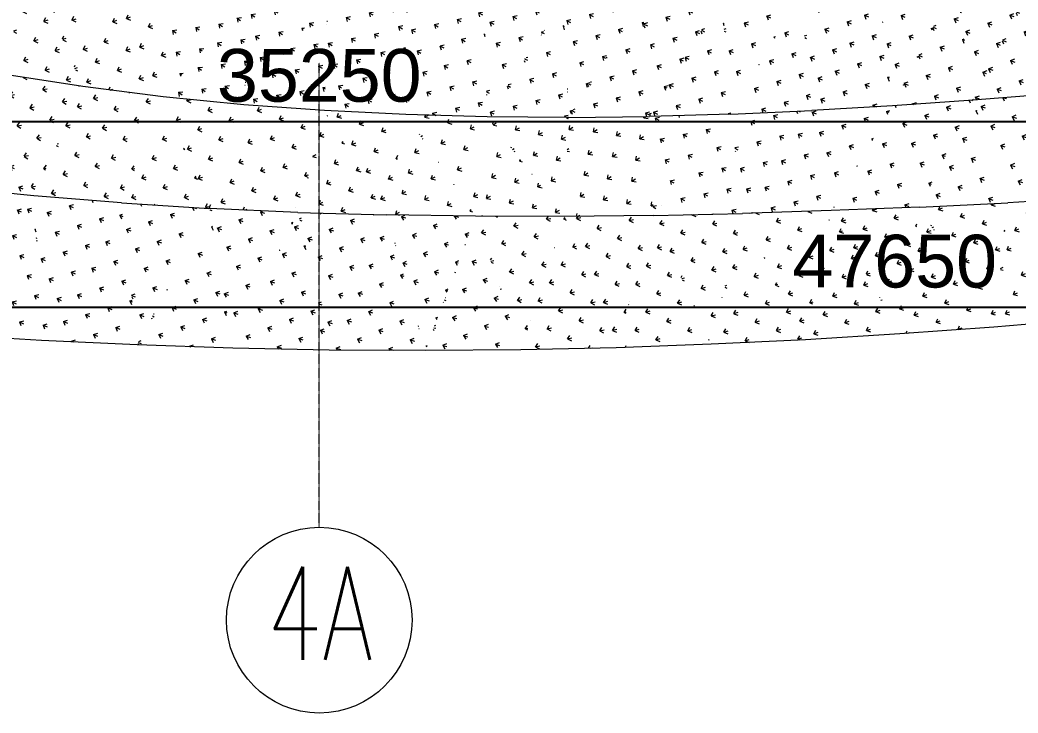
# Model space of a CAD drawing. Header units: millimetres. Extents: x 12827 to 178996, y -27589 to 73652.
# Drawn here: x 55089 to 65843, y -27589 to -20129 of the extents above; entities that cross this region are included whole.
import ezdxf

# ---------------------------------------------------------------- set-up
doc = ezdxf.new("R2010")
doc.units = ezdxf.units.MM
doc.linetypes.add('Grid Line__1_200_', pattern=[10.5, 6, -1.5, 1.5, -1.5])
for name, color, linetype, lineweight in [('A-ANNO-DIMS', 211, 'Continuous', 5), ('A-ANNO-NOTE', 131, 'Continuous', 25), ('A-FLOR', 192, 'Continuous', 9), ('A-FLOR-PATT', 8, 'Continuous', 9), ('S-GRID', 1, 'Continuous', 5), ('S-GRID-IDEN', 1, 'Continuous', 25)]:
    doc.layers.add(name, color=color, linetype=linetype, lineweight=lineweight)
doc.styles.add('RomanS', font='romans__.ttf', dxfattribs={"width": 0.7, "height": 1003.164557})
doc.styles.add('Swis721 BT_3', font='swiss.ttf', dxfattribs={"height": 567.642527})
doc.dimstyles.new('DLN_3mm', dxfattribs={"dimscale": 304.8, "dimtxt": 600, "dimasz": 1.312336, "dimexe": 0.656168, "dimexo": 0.0625, "dimgap": 0.656168, "dimtad": 1, "dimdec": 0, "dimzin": 0, "dimdsep": 46, "dimtxsty": 'Swis721 BT_3', "dimsah": 1, "dimcen": 0.09, "dimadec": 0, "dimazin": 0, "dimtfac": 1, "dimtdec": 4, "dimtix": 1, "dimtmove": 0, "dimatfit": 3, "dimfxl": 0.656168, "dimfxlon": 1, "dimtvp": 1, "dimtolj": 1, "dimtzin": 0, "dimarcsym": 2})

# ---------------------------------------------------------------- blocks, each defined once
blk = doc.blocks.new('Grid - Bubble - 10mm-1724413-Copy of 1_F')
at = {"layer": 'A-ANNO-NOTE', "lineweight": 5}
blk.add_circle((0, 0), 5, dxfattribs=at)
blk = doc.blocks.new('DIMBLOCK15-Copy of 1_F')
at = {"layer": 'A-ANNO-DIMS', "color": 0, "lineweight": -2, "transparency": 16777216}
for p, q in [((40689, -23040), (40689, -23421)), ((88339, -23040), (88339, -23421)), ((41089, -23221), (87939, -23221))]:
    blk.add_line(p, q, dxfattribs=at)
at = {"layer": 'A-ANNO-DIMS', "color": 0, "transparency": 16777216}
for points in [[(41089, -23154), (41089, -23287), (40689, -23221)], [(87939, -23154), (87939, -23287), (88339, -23221)]]:
    blk.add_solid(points, dxfattribs=at)
at = {"layer": 'Defpoints', "color": 0, "transparency": 16777216}
for p in [(40689, -23021), (88339, -23021), (88339, -23221)]:
    blk.add_point(p, dxfattribs=at)
at = {"layer": 'A-ANNO-DIMS', "color": 0, "transparency": 16777216, "insert": (64514, -22729), "char_height": 567.6, "width": 2628.57, "attachment_point": 5, "style": 'Swis721 BT_3'}
blk.add_mtext('\\A1;47650', dxfattribs=at)
blk = doc.blocks.new('DIMBLOCK16-Copy of 1_F')
at = {"layer": 'A-ANNO-DIMS', "color": 0, "lineweight": -2, "transparency": 16777216}
for p, q in [((40689, -21040), (40689, -21421)), ((75939, -21040), (75939, -21421)), ((41089, -21221), (75539, -21221))]:
    blk.add_line(p, q, dxfattribs=at)
at = {"layer": 'A-ANNO-DIMS', "color": 0, "transparency": 16777216}
for points in [[(41089, -21154), (41089, -21287), (40689, -21221)], [(75539, -21154), (75539, -21287), (75939, -21221)]]:
    blk.add_solid(points, dxfattribs=at)
at = {"layer": 'Defpoints', "color": 0, "transparency": 16777216}
for p in [(40689, -21021), (75939, -21021), (75939, -21221)]:
    blk.add_point(p, dxfattribs=at)
at = {"layer": 'A-ANNO-DIMS', "color": 0, "transparency": 16777216, "insert": (58314, -20729), "char_height": 567.6, "width": 2628.57, "attachment_point": 5, "style": 'Swis721 BT_3'}
blk.add_mtext('\\A1;35250', dxfattribs=at)

msp = doc.modelspace()

# ---------------------------------------------------------------- hatches: boundary and pattern name
at = {"layer": 'A-FLOR-PATT'}
h = msp.add_hatch(dxfattribs=at)
h.set_pattern_fill('FP_371', color=256, style=0, pattern_type=2)
h.set_pattern_definition([(17.497, (-20450.36, 18327.91), (107.41586, 211.03524), [46.864, -306.605]), (335.482, (-20450.36, 18327.9), (107.41956, 211.03385), [47.337, -205.125]), (63.024, (-20450.36, 18327.9), (-229.69876, 104.7629), [44.4, -192.4])])
h.paths.add_polyline_path([(55765.2981, -20846.54282), (55203.82047, -19520.54817), (54904.86879, -20713.22381), (55740.45685, -20842.6938)], flags=0)
h = msp.add_hatch(dxfattribs=at)
h.set_pattern_fill('FP_375', color=256, style=0, pattern_type=2)
h.set_pattern_definition([(17.288, (-20314.89, 18146.25), (107.39058, 210.33403), [46.787, -306.102]), (335.325, (-20314.89, 18146.25), (107.38923, 210.3347), [47.367, -205.256]), (62.953, (-20314.89, 18146.25), (-229.5572, 105.4615), [44.281, -191.883])])
h.paths.add_polyline_path([(55765.2981, -20846.54282), (55975.44321, -19657.28261), (55203.82047, -19520.54817), (55708.84565, -20713.22381)], flags=0)
h = msp.add_hatch(dxfattribs=at)
h.set_pattern_fill('FP_370', color=256, style=0, pattern_type=2)
h.set_pattern_definition([(20.87, (-22437.8, 13951.7), (93.6548, 216.61208), [46.746, -305.833]), (338.895, (-22437.8, 13951.7), (93.65626, 216.61125), [47.389, -205.354]), (66.618, (-22437.8, 13951.7), (-235.7902, 91.00715), [44.248, -191.743])])
h.paths.add_polyline_path([(56630.4402, -20955.3864), (55975.44321, -19657.28261), (55765.2981, -20846.54282), (56407.05397, -20927.28216)], flags=0)
h = msp.add_hatch(dxfattribs=at)
h.set_pattern_fill('FP_376', color=256, style=0, pattern_type=2)
h.set_pattern_definition([(20.778, (-22366.27, 13873.1), (93.65958, 216.30244), [46.71, -305.601]), (338.824, (-22366.27, 13873.1), (93.6617, 216.3009), [47.401, -205.406]), (66.587, (-22366.27, 13873.1), (-235.7377, 91.3208), [44.195, -191.513])])
h.paths.add_polyline_path([(56630.4402, -20955.3864), (56767.24796, -19764.28662), (55975.44321, -19657.28261), (56575.51992, -20846.54282)], flags=0)
h = msp.add_hatch(dxfattribs=at)
h.set_pattern_fill('FP_428', color=256, style=0, pattern_type=2)
h.set_pattern_definition([(338.205, (21780.37, 38406.4), (236.6197, 87.9662), [46.94, -307.102]), (292.773, (21780.37, 38406.4), (236.6198, 87.96535), [44.619, -193.35]), (20.393, (21780.37, 38406.4), (-92.11295, 219.41764), [47.333, -205.109])])
h.paths.add_polyline_path([(65358.33339, -20992.7199), (66006.80825, -19675.86015), (65175.2793, -19733.93925)], flags=0)
h = msp.add_hatch(dxfattribs=at)
h.set_pattern_fill('FP_421', color=256, style=0, pattern_type=2)
h.set_pattern_definition([(338.286, (21700.86, 38035.47), (236.59527, 88.24137), [46.909, -306.899]), (292.797, (21700.86, 38035.47), (236.5953, 88.2389), [44.571, -193.14]), (20.453, (21700.86, 38035.47), (-92.10505, 219.1418), [47.346, -205.168])])
h.paths.add_polyline_path([(65358.33339, -20992.7199), (66225.80733, -20923.6794), (66006.80825, -19675.86015), (65392.33172, -20923.6794)], flags=0)
h = msp.add_hatch(dxfattribs=at)
h.set_pattern_fill('FP_372', color=256, style=0, pattern_type=2)
h.set_pattern_definition([(325.719, (37478.42, 44646.64), (250.5807, 33.78967), [46.696, -305.51]), (279.881, (37478.42, 44646.64), (250.5809, 33.7885), [44.188, -191.479]), (7.679, (37478.42, 44646.64), (-40.4391, 232.1715), [47.409, -205.439])])
h.paths.add_polyline_path([(56630.4402, -20955.3864), (57577.72604, -19843.22773), (56767.24796, -19764.28662), (56758.18091, -19843.22773)], flags=0)
h = msp.add_hatch(dxfattribs=at)
h.set_pattern_fill('FP_424', color=256, style=0, pattern_type=2)
h.set_pattern_definition([(337.098, (23117.23, 39444.9), (238.36955, 83.5534), [46.905, -306.875]), (291.585, (23117.23, 39444.9), (238.3689, 83.5549), [44.609, -193.304]), (19.317, (23117.23, 39444.9), (-87.5237, 221.2292), [47.36, -205.229])])
h.paths.add_polyline_path([(64490.28957, -21053.29668), (65175.2793, -19733.93925), (64339.59619, -19787.83245)], flags=0)
h = msp.add_hatch(dxfattribs=at)
h.set_pattern_fill('FP_419', color=256, style=0, pattern_type=2)
h.set_pattern_definition([(337.142, (22977.66, 39103.48), (238.35672, 83.7039), [46.888, -306.762]), (291.598, (22977.66, 39103.48), (238.3569, 83.7053), [44.582, -193.19]), (19.35, (22977.66, 39103.48), (-87.5214, 221.07805), [47.368, -205.26])])
h.paths.add_polyline_path([(64490.28957, -21053.29668), (65358.33339, -20992.7199), (65175.2793, -19733.93925), (64930.81577, -20204.79998)], flags=0)
h = msp.add_hatch(dxfattribs=at)
h.set_pattern_fill('FP_380', color=256, style=0, pattern_type=2)
h.set_pattern_definition([(325.709, (37214.73, 44421.8), (250.5792, 33.7546), [46.7, -305.534]), (279.878, (37214.73, 44421.8), (250.5788, 33.7564), [44.193, -191.503]), (7.672, (37214.73, 44421.8), (-40.4323, 232.20175), [47.408, -205.434])])
h.paths.add_polyline_path([(57499.52899, -21040.84012), (57577.72604, -19843.22773), (56630.4402, -20955.3864), (56767.24796, -20968.83811)], flags=0)
h = msp.add_hatch(dxfattribs=at)
h.set_pattern_fill('FP_386', color=256, style=0, pattern_type=2)
h.set_pattern_definition([(327.656, (35330.4, 44245.46), (249.2798, 42.25475), [46.703, -305.556]), (281.831, (35330.4, 44245.46), (249.2799, 42.2564), [44.198, -191.523]), (9.621, (35330.4, 44245.46), (-48.329, 230.7138), [47.407, -205.429])])
h.paths.add_polyline_path([(57499.52899, -21040.84012), (58403.58787, -19896.80185), (57577.72604, -19843.22773), (57574.22796, -19896.80185)], flags=0)
h = msp.add_hatch(dxfattribs=at)
h.set_pattern_fill('FP_389', color=256, style=0, pattern_type=2)
h.set_pattern_definition([(333.962, (27228.83, 41896.12), (242.85156, 70.3672), [46.804, -306.216]), (288.258, (27228.83, 41896.12), (242.8515, 70.3671), [44.489, -192.787]), (16.159, (27228.83, 41896.12), (-74.3373, 225.3308), [47.408, -205.433])])
h.paths.add_polyline_path([(61873.70638, -21167.07486), (62648.5189, -19878.52462), (61795.08165, -19911.34673), (61872.14125, -21142.07784)], flags=0)
h = msp.add_hatch(dxfattribs=at)
h.set_pattern_fill('FP_385', color=256, style=0, pattern_type=2)
h.set_pattern_definition([(333.876, (26875.78, 41653.44), (242.8683, 70.06945), [46.839, -306.442]), (288.233, (26875.78, 41653.44), (242.8676, 70.0721), [44.541, -193.01]), (16.094, (26875.78, 41653.44), (-74.325, 225.6237), [47.395, -205.379])])
h.paths.add_polyline_path([(61873.70638, -21167.07486), (62748.19515, -21142.07784), (62648.5189, -19878.52462), (62018.21422, -20926.75142)], flags=0)
h = msp.add_hatch(dxfattribs=at)
h.set_pattern_fill('FP_392', color=256, style=0, pattern_type=2)
h.set_pattern_definition([(334.961, (25872.27, 41196.36), (241.5073, 74.69), [46.835, -306.414]), (289.307, (25872.27, 41196.36), (241.5072, 74.691), [44.542, -193.015]), (17.185, (25872.27, 41196.36), (-78.5423, 224.1972), [47.399, -205.394])])
h.paths.add_polyline_path([(62748.19515, -21142.07784), (63497.60256, -19836.511), (62648.5189, -19878.52462), (62745.16404, -21103.6538)], flags=0)
h = msp.add_hatch(dxfattribs=at)
h.set_pattern_fill('FP_430', color=256, style=0, pattern_type=2)
h.set_pattern_definition([(334.915, (25583.9, 40921.83), (241.51752, 74.5315), [46.853, -306.536]), (289.293, (25583.9, 40921.83), (241.5187, 74.5301), [44.57, -193.136]), (17.15, (25583.9, 40921.83), (-78.5389, 224.35565), [47.392, -205.365])])
h.paths.add_polyline_path([(62748.19515, -21142.07784), (63620.53742, -21103.6538), (63497.60256, -19836.511), (62938.55666, -20810.4429)], flags=0)
h = msp.add_hatch(dxfattribs=at)
h.set_pattern_fill('FP_423', color=256, style=0, pattern_type=2)
h.set_pattern_definition([(336.011, (24487.84, 40378.6), (240.00567, 79.10698), [46.87, -306.643]), (290.423, (24487.84, 40378.6), (240.006, 79.1072), [44.583, -193.194]), (18.242, (24487.84, 40378.6), (-82.9701, 222.83165), [47.383, -205.324])])
h.paths.add_polyline_path([(63620.53742, -21103.6538), (64339.59619, -19787.83245), (63497.60256, -19836.511)], flags=0)
h = msp.add_hatch(dxfattribs=at)
h.set_pattern_fill('FP_418', color=256, style=0, pattern_type=2)
h.set_pattern_definition([(336.012, (24276.83, 40069.51), (240.0052, 79.11076), [46.869, -306.641]), (290.423, (24276.83, 40069.5), (240.0062, 79.1094), [44.583, -193.192]), (18.243, (24276.83, 40069.5), (-82.9715, 222.8289), [47.383, -205.325])])
h.paths.add_polyline_path([(63620.53742, -21103.6538), (64490.28957, -21053.29668), (64339.59619, -19787.83245)], flags=0)
h = msp.add_hatch(dxfattribs=at)
h.set_pattern_fill('FP_393', color=256, style=0, pattern_type=2)
h.set_pattern_definition([(327.579, (34976.31, 44068.91), (249.26935, 41.9895), [46.734, -305.757]), (281.806, (34976.3, 44068.9), (249.2693, 41.9884), [44.243, -191.721]), (9.562, (34976.31, 44068.9), (-48.2808, 230.9729), [47.396, -205.385])])
h.paths.add_polyline_path([(58371.69399, -21104.32724), (58403.58787, -19896.80185), (57499.52899, -21040.84012), (58202.09564, -21091.98174)], flags=0)
h = msp.add_hatch(dxfattribs=at)
h.set_pattern_fill('FP_387', color=256, style=0, pattern_type=2)
h.set_pattern_definition([(329.297, (33388.66, 43864.13), (247.94114, 49.51963), [46.717, -305.646]), (283.488, (33388.66, 43864.13), (247.9411, 49.5211), [44.239, -191.7]), (11.295, (33388.66, 43864.13), (-55.0314, 229.4312), [47.407, -205.431])])
h.paths.add_polyline_path([(58371.69399, -21104.32724), (59241.54392, -19927.7049), (58403.58787, -19896.80185), (58402.77164, -19927.7049)], flags=0)
h = msp.add_hatch(dxfattribs=at)
h.set_pattern_fill('FP_381', color=256, style=0, pattern_type=2)
h.set_pattern_definition([(329.18, (32979.26, 43697.96), (247.9355, 49.1162), [46.764, -305.951]), (283.451, (32979.26, 43697.96), (247.9354, 49.1144), [44.308, -192.001]), (11.205, (32979.26, 43697.96), (-54.96866, 229.8264), [47.391, -205.362])])
h.paths.add_polyline_path([(59246.06472, -21147.27101), (59241.54392, -19927.7049), (58371.69399, -21104.32724), (59241.54392, -21147.04898)], flags=0)
h = msp.add_hatch(dxfattribs=at)
h.set_pattern_fill('FP_391', color=256, style=0, pattern_type=2)
h.set_pattern_definition([(330.689, (31640.47, 43461.08), (246.6274, 55.74307), [46.735, -305.762]), (284.899, (31640.47, 43461.08), (246.6263, 55.7457), [44.297, -191.953]), (12.737, (31640.47, 43461.08), (-60.7449, 228.3063), [47.409, -205.439])])
h.paths.add_polyline_path([(59246.06472, -21147.27101), (60088.3046, -19938.63278), (59241.54392, -19927.7049)], flags=0)
h = msp.add_hatch(dxfattribs=at)
h.set_pattern_fill('FP_382', color=256, style=0, pattern_type=2)
h.set_pattern_definition([(330.556, (31208.24, 43287.6), (246.62977, 55.28425), [46.788, -306.111]), (284.857, (31208.24, 43287.6), (246.6307, 55.2811), [44.376, -192.297]), (12.634, (31208.24, 43287.6), (-60.6864, 228.7605), [47.391, -205.359])])
h.paths.add_polyline_path([(60121.77068, -21171.0947), (60088.3046, -19938.63278), (59246.06472, -21147.27101), (60088.3046, -21170.18425)], flags=0)
h = msp.add_hatch(dxfattribs=at)
h.set_pattern_fill('FP_388', color=256, style=0, pattern_type=2)
h.set_pattern_definition([(331.89, (30059.2, 43011.29), (245.35538, 61.13855), [46.755, -305.895]), (286.122, (30059.2, 43011.29), (245.35516, 61.1416), [44.363, -192.238]), (13.993, (30059.2, 43011.29), (-65.7004, 227.29535), [47.411, -205.447])])
h.paths.add_polyline_path([(60121.77068, -21171.0947), (60940.58037, -19932.28143), (60088.3046, -19938.63278)], flags=0)
h = msp.add_hatch(dxfattribs=at)
h.set_pattern_fill('FP_384', color=256, style=0, pattern_type=2)
h.set_pattern_definition([(331.758, (29631.49, 42820.32), (245.36725, 60.68292), [46.808, -306.241]), (286.082, (29631.49, 42820.32), (245.3662, 60.6865), [44.441, -192.578]), (13.892, (29631.49, 42820.32), (-65.657, 227.74374), [47.392, -205.367])])
h.paths.add_polyline_path([(60997.9414, -21177.22157), (60940.58037, -19932.28143), (60121.77068, -21171.0947), (60940.58037, -21176.82045)], flags=0)
h = msp.add_hatch(dxfattribs=at)
h.set_pattern_fill('FP_390', color=256, style=0, pattern_type=2)
h.set_pattern_definition([(332.96, (28605.2, 42495.29), (244.11103, 65.9333), [46.778, -306.045]), (287.22, (28605.2, 42495.3), (244.1103, 65.9364), [44.428, -192.523]), (15.115, (28605.2, 42495.3), (-70.1462, 226.3309), [47.411, -205.448])])
h.paths.add_polyline_path([(60997.9414, -21177.22157), (61795.08165, -19911.34673), (60940.58037, -19932.28143), (60997.47389, -21167.07486)], flags=0)
h = msp.add_hatch(dxfattribs=at)
h.set_pattern_fill('FP_383', color=256, style=0, pattern_type=2)
h.set_pattern_definition([(332.845, (28204.98, 42280.65), (244.12844, 65.53562), [46.825, -306.348]), (287.185, (28204.98, 42280.65), (244.1274, 65.5372), [44.497, -192.821]), (15.027, (28204.98, 42280.65), (-70.11704, 226.7225), [47.395, -205.377])])
h.paths.add_polyline_path([(60997.9414, -21177.22157), (61873.70638, -21167.07486), (61795.08165, -19911.34673), (61566.45571, -20274.40936)], flags=0)
h = msp.add_hatch(dxfattribs=at)
h.set_pattern_fill('FP_204', color=256, style=0, pattern_type=2)
h.set_pattern_definition([(337.186, (21292.6, 47218.37), (236.34983, 83.09627), [47.31, -309.522]), (292.685, (21292.6, 47218.37), (236.3492, 83.09805), [45.004, -195.019]), (19.371, (21292.6, 47218.37), (-92.5673, 221.4554), [46.975, -203.557])])
h.paths.add_polyline_path([(55237.95323, -22023.28347), (54904.86879, -20713.22381), (54299.50124, -21929.14204), (55203.82047, -22019.85942)], flags=0)
h = msp.add_hatch(dxfattribs=at)
h.set_pattern_fill('FP_212', color=256, style=0, pattern_type=2)
h.set_pattern_definition([(10.078, (-15993.92, 26181.9), (137.895, 195.18773), [47.227, -308.98]), (328.024, (-15993.92, 26181.9), (137.8968, 195.18646), [47.04, -203.841]), (54.76, (-15993.92, 26181.9), (-212.81634, 132.8554), [44.809, -194.174])])
h.paths.add_polyline_path([(55237.95323, -22023.28347), (55765.2981, -20846.54282), (54904.86879, -20713.22381), (55214.01765, -21929.14204)], flags=0)
h = msp.add_hatch(dxfattribs=at)
h.set_pattern_fill('FP_210', color=256, style=0, pattern_type=2)
h.set_pattern_definition([(13.818, (-18274.82, 21969.58), (124.83595, 203.187), [47.228, -308.988]), (331.887, (-18274.82, 21969.58), (124.8335, 203.1881), [46.995, -203.647]), (58.434, (-18274.82, 21969.58), (-221.071, 118.10785), [44.714, -193.759])])
h.paths.add_polyline_path([(56182.20282, -22099.09352), (55765.2981, -20846.54282), (55237.95323, -22023.28347), (55975.44321, -22082.49361)], flags=0)
h = msp.add_hatch(dxfattribs=at)
h.set_pattern_fill('FP_211', color=256, style=0, pattern_type=2)
h.set_pattern_definition([(13.416, (-18106.7, 21436.79), (124.74238, 201.84376), [47.114, -308.243]), (331.611, (-18106.7, 21436.8), (124.7434, 201.84386), [47.084, -204.032]), (58.283, (-18106.7, 21436.8), (-220.9168, 119.39534), [44.49, -192.79])])
h.paths.add_polyline_path([(56182.20282, -22099.09352), (56630.4402, -20955.3864), (55765.2981, -20846.54282), (56156.96986, -22023.28347)], flags=0)
h = msp.add_hatch(dxfattribs=at)
h.set_pattern_fill('FP_205', color=256, style=0, pattern_type=2)
h.set_pattern_definition([(17.165, (-20273.58, 17061.21), (110.9539, 209.0715), [47.09, -308.085]), (335.467, (-20273.58, 17061.2), (110.95197, 209.0724), [47.075, -203.993]), (62.045, (-20273.58, 17061.2), (-228.40125, 104.2509), [44.379, -192.31])])
h.paths.add_polyline_path([(57131.28526, -22157.70326), (56630.4402, -20955.3864), (56182.20282, -22099.09352), (56630.4402, -22126.77402)], flags=0)
h = msp.add_hatch(dxfattribs=at)
h.set_pattern_fill('FP_214', color=256, style=0, pattern_type=2)
h.set_pattern_definition([(16.809, (-20069.37, 16605.53), (110.92737, 207.87277), [46.981, -307.369]), (335.216, (-20069.37, 16605.53), (110.92877, 207.87195), [47.145, -204.295]), (61.914, (-20069.37, 16605.53), (-228.28115, 105.40184), [44.178, -191.44])])
h.paths.add_polyline_path([(57131.28526, -22157.70326), (57499.52899, -21040.84012), (56630.4402, -20955.3864), (57106.8704, -22099.09352)], flags=0)
h = msp.add_hatch(dxfattribs=at)
h.set_pattern_fill('FP_253', color=256, style=0, pattern_type=2)
h.set_pattern_definition([(342.034, (18311.08, 35202.1), (230.4975, 100.38947), [46.956, -307.208]), (296.91, (18311.08, 35202.1), (230.4974, 100.3892), [44.079, -191.009]), (23.535, (18311.08, 35202.1), (-106.3995, 209.6316), [47.139, -204.271])])
h.paths.add_polyline_path([(65732.73566, -22096.77495), (66225.80733, -20923.6794), (65358.33339, -20992.7199)], flags=0)
h = msp.add_hatch(dxfattribs=at)
h.set_pattern_fill('FP_249', color=256, style=0, pattern_type=2)
h.set_pattern_definition([(341.824, (17785.64, 34779.52), (230.53842, 99.70347), [47.027, -307.672]), (296.846, (17785.64, 34779.52), (230.53725, 99.70734), [44.204, -191.551]), (23.388, (17785.64, 34779.52), (-106.4638, 210.3472), [47.095, -204.079])])
h.paths.add_polyline_path([(65732.73566, -22096.77495), (66681.40719, -22042.44462), (66225.80733, -20923.6794), (66006.80825, -21444.71288)], flags=0)
h = msp.add_hatch(dxfattribs=at)
h.set_pattern_fill('FP_206', color=256, style=0, pattern_type=2)
h.set_pattern_definition([(20.493, (-22065.81, 12163), (96.75135, 214.15903), [46.929, -307.03]), (338.977, (-22065.81, 12163), (96.75215, 214.15905), [47.166, -204.385]), (65.688, (-22065.81, 12163), (-234.8071, 90.24005), [44.062, -190.937])])
h.paths.add_polyline_path([(58084.2358, -22200.24377), (57499.52899, -21040.84012), (57131.28526, -22157.70326), (57499.52899, -22174.14197)], flags=0)
h = msp.add_hatch(dxfattribs=at)
h.set_pattern_fill('FP_215', color=256, style=0, pattern_type=2)
h.set_pattern_definition([(20.193, (-21850.15, 11797.53), (96.78166, 213.1475), [46.829, -306.38]), (338.761, (-21850.15, 11797.53), (96.7813, 213.1476), [47.217, -204.605]), (65.579, (-21850.15, 11797.53), (-234.7174, 91.2259), [43.892, -190.198])])
h.paths.add_polyline_path([(58084.2358, -22200.24377), (58371.69399, -21104.32724), (57499.52899, -21040.84012), (58062.78191, -22157.70326)], flags=0)
h = msp.add_hatch(dxfattribs=at)
h.set_pattern_fill('FP_252', color=256, style=0, pattern_type=2)
h.set_pattern_definition([(335.968, (26685.33, 37171.02), (240.9924, 75.16506), [46.598, -304.866]), (290.127, (26685.33, 37171.02), (240.99375, 75.1614), [43.593, -188.904]), (17.322, (26685.33, 37171.02), (-80.0029, 218.2984), [47.333, -205.11])])
h.paths.add_polyline_path([(63829.14336, -22181.37285), (64490.28957, -21053.29668), (63620.53742, -21103.6538)], flags=0)
h = msp.add_hatch(dxfattribs=at)
h.set_pattern_fill('FP_248', color=256, style=0, pattern_type=2)
h.set_pattern_definition([(335.775, (26157.62, 36904.36), (241.0358, 74.51353), [46.674, -305.362]), (290.071, (26157.62, 36904.36), (241.0352, 74.5149), [43.71, -189.409]), (17.179, (26157.62, 36904.36), (-80.0031, 218.961), [47.304, -204.986])])
h.paths.add_polyline_path([(63829.14336, -22181.37285), (64782.25162, -22143.03033), (64490.28957, -21053.29668), (64339.59619, -21310.41621)], flags=0)
h = msp.add_hatch(dxfattribs=at)
h.set_pattern_fill('FP_254', color=256, style=0, pattern_type=2)
h.set_pattern_definition([(339.011, (22526.3, 36306.38), (236.126, 87.8974), [46.782, -306.071]), (293.532, (22526.3, 36306.38), (236.12535, 87.8986), [43.823, -189.899]), (20.418, (22526.3, 36306.38), (-93.3167, 214.2849), [47.242, -204.713])])
h.paths.add_polyline_path([(64782.25162, -22143.03033), (65358.33339, -20992.7199), (64490.28957, -21053.29668)], flags=0)
h = msp.add_hatch(dxfattribs=at)
h.set_pattern_fill('FP_247', color=256, style=0, pattern_type=2)
h.set_pattern_definition([(338.797, (21977.81, 35967.3), (236.17135, 87.18833), [46.861, -306.585]), (293.468, (21977.81, 35967.3), (236.1707, 87.1911), [43.952, -190.457]), (20.263, (21977.81, 35967.3), (-93.3488, 215.0195), [47.203, -204.548])])
h.paths.add_polyline_path([(64782.25162, -22143.03033), (65732.73566, -22096.77495), (65358.33339, -20992.7199), (64930.81577, -21846.37991)], flags=0)
h = msp.add_hatch(dxfattribs=at)
h.set_pattern_fill('FP_208', color=256, style=0, pattern_type=2)
h.set_pattern_definition([(23.751, (-23638.36, 7379.6), (82.55868, 218.41318), [46.75, -305.862]), (342.357, (-23638.36, 7379.6), (82.55616, 218.4139), [47.259, -204.787]), (69.294, (-23638.36, 7379.6), (-240.1891, 76.3928), [43.78, -189.715])])
h.paths.add_polyline_path([(59040.0897, -22227.84611), (58371.69399, -21104.32724), (58084.2358, -22200.24377), (58371.69399, -22208.54474)], flags=0)
h = msp.add_hatch(dxfattribs=at)
h.set_pattern_fill('FP_213', color=256, style=0, pattern_type=2)
h.set_pattern_definition([(23.519, (-23438.03, 7111.73), (82.6178, 217.6288), [46.668, -305.322]), (342.186, (-23438.03, 7111.73), (82.6151, 217.63007), [47.292, -204.934]), (69.212, (-23438.03, 7111.73), (-240.1315, 77.16586), [43.647, -189.136])])
h.paths.add_polyline_path([(59040.0897, -22227.84611), (59246.06472, -21147.27101), (58371.69399, -21104.32724), (59023.66871, -22200.24377)], flags=0)
h = msp.add_hatch(dxfattribs=at)
h.set_pattern_fill('FP_207', color=256, style=0, pattern_type=2)
h.set_pattern_definition([(26.898, (-24999.25, 2802.42), (68.67712, 221.8657), [46.564, -304.644]), (345.558, (-24999.25, 2802.42), (68.67646, 221.86593), [47.346, -205.168]), (72.8, (-24999.25, 2802.42), (-244.5345, 62.97935), [43.547, -188.704])])
h.paths.add_polyline_path([(59997.8822, -22241.64136), (59246.06472, -21147.27101), (59040.0897, -22227.84611), (59246.06472, -22230.8128)], flags=0)
h = msp.add_hatch(dxfattribs=at)
h.set_pattern_fill('FP_216', color=256, style=0, pattern_type=2)
h.set_pattern_definition([(26.742, (-24840.26, 2633.72), (68.7395, 221.339), [46.505, -304.256]), (345.44, (-24840.26, 2633.72), (68.7407, 221.3383), [47.366, -205.251]), (72.747, (-24840.26, 2633.72), (-244.50415, 63.5064), [43.456, -188.311])])
h.paths.add_polyline_path([(59997.8822, -22241.64136), (60121.77068, -21171.0947), (59246.06472, -21147.27101), (59988.40506, -22227.84611)], flags=0)
h = msp.add_hatch(dxfattribs=at)
h.set_pattern_fill('FP_209', color=256, style=0, pattern_type=2)
h.set_pattern_definition([(29.897, (-26172.58, -1498.52), (55.3783, 224.59425), [46.38, -303.441]), (348.545, (-26172.58, -1498.52), (55.38093, 224.5931), [47.424, -205.503]), (76.149, (-26172.58, -1498.52), (-247.8898, 50.2278), [43.373, -187.948])])
h.paths.add_polyline_path([(60956.64857, -22242.76059), (60121.77068, -21171.0947), (59997.8822, -22241.64136), (60940.58037, -22242.74183)], flags=0)
h = msp.add_hatch(dxfattribs=at)
h.set_pattern_fill('FP_217', color=256, style=0, pattern_type=2)
h.set_pattern_definition([(29.822, (-26077.53, -1571.59), (55.42082, 224.34287), [46.35, -303.245]), (348.488, (-26077.53, -1571.59), (55.4189, 224.344), [47.432, -205.537]), (76.124, (-26077.53, -1571.59), (-247.8792, 50.4861), [43.329, -187.759])])
h.paths.add_polyline_path([(60956.64857, -22242.76059), (60997.9414, -21177.22157), (60121.77068, -21171.0947), (60955.77664, -22241.64136)], flags=0)
h = msp.add_hatch(dxfattribs=at)
h.set_pattern_fill('FP_257', color=256, style=0, pattern_type=2)
h.set_pattern_definition([(32.72, (-27191.32, -5477.77), (42.8725, 226.7099), [46.209, -302.321]), (351.298, (-27191.32, -5477.77), (42.87273, 226.7103), [47.488, -205.781]), (79.292, (-27191.32, -5477.77), (-250.3532, 38.3158), [43.262, -187.467])])
h.paths.add_polyline_path([(60956.64857, -22242.76059), (61915.42405, -22232.33486), (60997.9414, -21177.22157)], flags=0)
h = msp.add_hatch(dxfattribs=at)
h.set_pattern_fill('FP_250', color=256, style=0, pattern_type=2)
h.set_pattern_definition([(32.73, (-27179.72, -5475.72), (42.86443, 226.74236), [46.213, -302.347]), (351.306, (-27179.72, -5475.72), (42.86424, 226.7421), [47.487, -205.777]), (79.295, (-27179.72, -5475.72), (-250.354, 38.2821), [43.267, -187.491])])
h.paths.add_polyline_path([(61915.42405, -22232.33486), (61873.70638, -21167.07486), (60997.9414, -21177.22157), (61566.45571, -21831.01813)], flags=0)
h = msp.add_hatch(dxfattribs=at)
h.set_pattern_fill('FP_251', color=256, style=0, pattern_type=2)
h.set_pattern_definition([(330.079, (34255.79, 38401.85), (248.1238, 50.38513), [46.252, -302.601]), (283.587, (34255.8, 38401.85), (248.1232, 50.3856), [43.285, -187.57]), (11.478, (34255.8, 38401.85), (-54.22935, 224.39546), [47.473, -205.715])])
h.paths.add_polyline_path([(61915.42405, -22232.33486), (62748.19515, -21142.07784), (61873.70638, -21167.07486)], flags=0)
h = msp.add_hatch(dxfattribs=at)
h.set_pattern_fill('FP_245', color=256, style=0, pattern_type=2)
h.set_pattern_definition([(329.994, (33882.7, 38206.73), (248.13845, 50.08733), [46.289, -302.843]), (283.562, (33882.7, 38206.73), (248.1388, 50.0865), [43.337, -187.793]), (11.412, (33882.7, 38206.73), (-54.2003, 224.6849), [47.464, -205.679])])
h.paths.add_polyline_path([(61915.42405, -22232.33486), (62873.24389, -22211.49526), (62748.19515, -21142.07784), (61938.51273, -22202.10735)], flags=0)
h = msp.add_hatch(dxfattribs=at)
h.set_pattern_fill('FP_255', color=256, style=0, pattern_type=2)
h.set_pattern_definition([(332.965, (30638.73, 37848.24), (245.0034, 62.5313), [46.417, -303.679]), (286.78, (30638.73, 37848.24), (245.0029, 62.5334), [43.41, -188.109]), (14.318, (30638.73, 37848.24), (-66.83764, 221.661), [47.411, -205.446])])
h.paths.add_polyline_path([(62873.24389, -22211.49526), (63620.53742, -21103.6538), (62748.19515, -21142.07784)], flags=0)
h = msp.add_hatch(dxfattribs=at)
h.set_pattern_fill('FP_246', color=256, style=0, pattern_type=2)
h.set_pattern_definition([(332.819, (30175.03, 37630.84), (245.03268, 62.0294), [46.478, -304.078]), (286.737, (30175.03, 37630.84), (245.0336, 62.02825), [43.499, -188.494]), (14.206, (30175.03, 37630.84), (-66.8113, 222.1648), [47.393, -205.369])])
h.paths.add_polyline_path([(62873.24389, -22211.49526), (63829.14336, -22181.37285), (63620.53742, -21103.6538), (63497.60256, -21285.90125)], flags=0)
h = msp.add_hatch(dxfattribs=at)
h.set_pattern_fill('FP_52', color=256, style=0, pattern_type=2)
h.set_pattern_definition([(334.761, (28033.53, 41597.92), (241.0086, 66.08476), [46.96, -307.233]), (290.082, (28033.53, 41597.92), (241.0086, 66.0878), [43.343, -187.821]), (15.334, (28033.53, 41597.92), (-79.3724, 217.1103), [46.857, -203.048])])
h.paths.add_polyline_path([(54301.60097, -23518.97949), (55237.95323, -22023.28347), (54299.50124, -21929.14204), (54301.50403, -23445.57289)], flags=0)
h = msp.add_hatch(dxfattribs=at)
h.set_pattern_fill('FP_44', color=256, style=0, pattern_type=2)
h.set_pattern_definition([(335.262, (28425.83, 40926.5), (241.1417, 67.664), [46.806, -306.224]), (290.256, (28425.83, 40926.5), (241.1422, 67.6638), [43.049, -186.546]), (15.674, (28425.83, 40926.5), (-79.4901, 215.3963), [46.96, -203.495])])
h.paths.add_polyline_path([(55322.2197, -23579.66028), (55237.95323, -22023.28347), (54301.60097, -23518.97949), (55237.95323, -23574.65023)], flags=0)
h = msp.add_hatch(dxfattribs=at)
h.set_pattern_fill('FP_56', color=256, style=0, pattern_type=2)
h.set_pattern_definition([(336.609, (26412.14, 40009.72), (238.60286, 72.96092), [46.975, -307.333]), (292.064, (26412.14, 40009.72), (238.6025, 72.9593), [43.219, -187.284]), (17.003, (26412.14, 40009.72), (-86.5886, 213.62215), [46.783, -202.726])])
h.paths.add_polyline_path([(55322.2197, -23579.66028), (56182.20282, -22099.09352), (55237.95323, -22023.28347), (55318.93427, -23518.97949)], flags=0)
h = msp.add_hatch(dxfattribs=at)
h.set_pattern_fill('FP_91', color=256, style=0, pattern_type=2)
h.set_pattern_definition([(22.853, (-18060.23, -5903.57), (84.95983, 205.33132), [46.646, -305.18]), (343.98, (-18060.23, -5903.57), (84.96025, 205.3312), [46.672, -202.244]), (67.521, (-18060.23, -5903.57), (-239.2473, 68.69654), [41.665, -180.549])])
h.paths.add_polyline_path([(66595.15784, -23350.89339), (66681.40719, -22042.44462), (65732.73566, -22096.77495)], flags=0)
h = msp.add_hatch(dxfattribs=at)
h.set_pattern_fill('FP_45', color=256, style=0, pattern_type=2)
h.set_pattern_definition([(337.033, (26702.58, 39382.77), (238.7067, 74.2883), [46.848, -306.501]), (292.212, (26702.58, 39382.77), (238.7054, 74.291), [42.97, -186.202]), (17.287, (26702.58, 39382.77), (-86.633, 212.1652), [46.875, -203.124])])
h.paths.add_polyline_path([(56350.52691, -23627.26121), (56182.20282, -22099.09352), (55322.2197, -23579.66028), (56182.20282, -23619.4694)], flags=0)
h = msp.add_hatch(dxfattribs=at)
h.set_pattern_fill('FP_54', color=256, style=0, pattern_type=2)
h.set_pattern_definition([(338.583, (24524.87, 38448.43), (235.6924, 80.3807), [47.011, -307.567]), (294.22, (24524.87, 38448.43), (235.69265, 80.3813), [43.146, -186.965]), (18.831, (24524.87, 38448.43), (-94.39884, 209.8568), [46.692, -202.331])])
h.paths.add_polyline_path([(56350.52691, -23627.26121), (57131.28526, -22157.70326), (56182.20282, -22099.09352), (56345.28378, -23579.66028)], flags=0)
h = msp.add_hatch(dxfattribs=at)
h.set_pattern_fill('FP_88', color=256, style=0, pattern_type=2)
h.set_pattern_definition([(19.244, (-16790.2, 723.27), (101.41808, 201.64582), [46.936, -307.079]), (339.951, (-16790.2, 723.27), (101.4168, 201.6457), [46.469, -201.367]), (63.3, (-16790.2, 723.27), (-232.8167, 84.9646), [42.321, -183.392])])
h.paths.add_polyline_path([(64568.69005, -23508.44057), (64782.25162, -22143.03033), (63829.14336, -22181.37285)], flags=0)
h = msp.add_hatch(dxfattribs=at)
h.set_pattern_fill('FP_85', color=256, style=0, pattern_type=2)
h.set_pattern_definition([(21.404, (-17681.87, -2225.38), (93.29912, 204.97157), [46.902, -306.854]), (342.182, (-17681.87, -2225.38), (93.29946, 204.9717), [46.491, -201.46]), (65.526, (-17681.87, -2225.38), (-236.058, 75.87125), [42.226, -182.981])])
h.paths.add_polyline_path([(64568.69005, -23508.44057), (65582.40868, -23434.97676), (64782.25162, -22143.03033)], flags=0)
h = msp.add_hatch(dxfattribs=at)
h.set_pattern_fill('FP_90', color=256, style=0, pattern_type=2)
h.set_pattern_definition([(21.021, (-17481.92, -2527.57), (93.3898, 203.64462), [46.802, -306.203]), (341.935, (-17481.92, -2527.57), (93.39, 203.64476), [46.569, -201.797]), (65.364, (-17481.92, -2527.57), (-236.1218, 77.0185), [42.007, -182.03])])
h.paths.add_polyline_path([(65582.40868, -23434.97676), (65732.73566, -22096.77495), (64782.25162, -22143.03033), (65358.33339, -23073.1812)], flags=0)
h = msp.add_hatch(dxfattribs=at)
h.set_pattern_fill('FP_92', color=256, style=0, pattern_type=2)
h.set_pattern_definition([(23.29, (-18294.4, -5624.09), (84.81327, 206.84565), [46.766, -305.964]), (344.266, (-18294.4, -5624.09), (84.8137, 206.84624), [46.591, -201.894]), (67.705, (-18294.4, -5624.09), (-239.1743, 67.38106), [41.917, -181.642])])
h.paths.add_polyline_path([(65582.40868, -23434.97676), (66595.15784, -23350.89339), (65732.73566, -22096.77495), (65591.85419, -23350.89339)], flags=0)
h = msp.add_hatch(dxfattribs=at)
h.set_pattern_fill('FP_47', color=256, style=0, pattern_type=2)
h.set_pattern_definition([(338.944, (24732.09, 37847.26), (235.77613, 81.50543), [46.906, -306.884]), (294.345, (24732.09, 37847.26), (235.77665, 81.5046), [42.933, -186.043]), (19.069, (24732.09, 37847.26), (-94.3888, 208.6162), [46.775, -202.692])])
h.paths.add_polyline_path([(57383.79114, -23661.42824), (57131.28526, -22157.70326), (56350.52691, -23627.26121), (57131.28526, -23653.07861)], flags=0)
h = msp.add_hatch(dxfattribs=at)
h.set_pattern_fill('FP_55', color=256, style=0, pattern_type=2)
h.set_pattern_definition([(340.629, (22446.21, 36879.46), (232.31663, 88.08797), [47.061, -307.898]), (296.485, (22446.21, 36879.46), (232.3157, 88.0914), [43.117, -186.839]), (20.766, (22446.21, 36879.46), (-102.5518, 205.822), [46.586, -201.871])])
h.paths.add_polyline_path([(57383.79114, -23661.42824), (58084.2358, -22200.24377), (57131.28526, -22157.70326), (57378.0538, -23627.26121)], flags=0)
h = msp.add_hatch(dxfattribs=at)
h.set_pattern_fill('FP_48', color=256, style=0, pattern_type=2)
h.set_pattern_definition([(340.944, (22593.76, 36287.49), (232.38788, 89.06495), [46.975, -307.329]), (296.594, (22593.76, 36287.5), (232.388, 89.0651), [42.931, -186.036]), (20.97, (22593.76, 36287.5), (-102.5009, 204.7426), [46.663, -202.207])])
h.paths.add_polyline_path([(58419.28092, -23681.8073), (58084.2358, -22200.24377), (57383.79114, -23661.42824), (58202.09564, -23677.53296)], flags=0)
h = msp.add_hatch(dxfattribs=at)
h.set_pattern_fill('FP_53', color=256, style=0, pattern_type=2)
h.set_pattern_definition([(342.695, (20263.92, 35271.76), (228.5449, 95.83126), [47.121, -308.286]), (298.794, (20263.92, 35271.76), (228.54424, 95.832), [43.122, -186.864]), (22.749, (20263.92, 35271.76), (-110.7748, 201.55), [46.467, -201.356])])
h.paths.add_polyline_path([(58419.28092, -23681.8073), (59040.0897, -22227.84611), (58084.2358, -22200.24377), (58202.09564, -22721.41785)], flags=0)
h = msp.add_hatch(dxfattribs=at)
h.set_pattern_fill('FP_46', color=256, style=0, pattern_type=2)
h.set_pattern_definition([(342.983, (20378.23, 34676.82), (228.61014, 96.72167), [47.045, -307.793]), (298.894, (20378.23, 34676.82), (228.61005, 96.7205), [42.954, -186.132]), (22.932, (20378.23, 34676.82), (-110.69145, 200.5687), [46.543, -201.686])])
h.paths.add_polyline_path([(59454.26479, -23688.04435), (59040.0897, -22227.84611), (58419.28092, -23681.8073), (59246.06472, -23686.78968)], flags=0)
h = msp.add_hatch(dxfattribs=at)
h.set_pattern_fill('FP_50', color=256, style=0, pattern_type=2)
h.set_pattern_definition([(344.727, (18076.08, 33602.73), (224.4915, 103.352), [47.183, -308.69]), (301.082, (18076.08, 33602.73), (224.49235, 103.3505), [43.151, -186.986]), (24.72, (18076.08, 33602.73), (-118.8112, 197.0965), [46.339, -200.801])])
h.paths.add_polyline_path([(59454.26479, -23688.04435), (59997.8822, -22241.64136), (59040.0897, -22227.84611), (59452.49569, -23681.8073)], flags=0)
h = msp.add_hatch(dxfattribs=at)
h.set_pattern_fill('FP_49', color=256, style=0, pattern_type=2)
h.set_pattern_definition([(345.007, (18184.77, 32998.28), (224.5591, 104.21507), [47.113, -308.236]), (301.18, (18184.77, 32998.28), (224.5585, 104.217), [42.986, -186.275]), (24.896, (18184.77, 32998.28), (-118.6955, 196.1423), [46.418, -201.145])])
h.paths.add_polyline_path([(59454.26479, -23688.04435), (60486.01259, -23679.78576), (59997.46155, -22242.76059), (59457.3687, -23679.78576)], flags=0)
h = msp.add_hatch(dxfattribs=at)
h.set_pattern_fill('FP_93', color=256, style=0, pattern_type=2)
h.set_pattern_definition([(11.926, (-12556.06, 12942.62), (132.31623, 189.41743), [47.31, -309.523]), (331.919, (-12556.06, 12942.62), (132.31385, 189.41917), [46.077, -199.667]), (55.064, (-12556.06, 12942.62), (-216.8145, 115.6796), [43.323, -187.733])])
h.paths.add_polyline_path([(60486.01259, -23679.78576), (60956.64857, -22242.76059), (59997.8822, -22241.64136)], flags=0)
h = msp.add_hatch(dxfattribs=at)
h.set_pattern_fill('FP_81', color=256, style=0, pattern_type=2)
h.set_pattern_definition([(14.044, (-13995.21, 10234.94), (124.38, 193.82027), [47.263, -309.218]), (334.145, (-13995.2, 10234.94), (124.3797, 193.821), [46.14, -199.938]), (57.31, (-13995.2, 10234.94), (-221.4441, 107.3158), [43.181, -187.116])])
h.paths.add_polyline_path([(60486.01259, -23679.78576), (61512.6632, -23656.95743), (60956.64857, -22242.76059), (60493.48903, -23656.95743)], flags=0)
h = msp.add_hatch(dxfattribs=at)
h.set_pattern_fill('FP_86', color=256, style=0, pattern_type=2)
h.set_pattern_definition([(13.89, (-13892.13, 9905.42), (124.35793, 193.29237), [47.232, -309.014]), (334.051, (-13892.13, 9905.42), (124.35934, 193.2919), [46.181, -200.119]), (57.244, (-13892.13, 9905.42), (-221.4706, 107.7733), [43.095, -186.746])])
h.paths.add_polyline_path([(61512.6632, -23656.95743), (61915.42405, -22232.33486), (60956.64857, -22242.76059)], flags=0)
h = msp.add_hatch(dxfattribs=at)
h.set_pattern_fill('FP_82', color=256, style=0, pattern_type=2)
h.set_pattern_definition([(15.93, (-15137.51, 7213.1), (116.70124, 197.2375), [47.19, -308.738]), (336.186, (-15137.5, 7213.1), (116.702, 197.2369), [46.228, -200.321]), (59.388, (-15137.5, 7213.1), (-225.55844, 99.5488), [42.971, -186.206])])
h.paths.add_polyline_path([(61512.6632, -23656.95743), (62534.72271, -23620.24663), (61915.42405, -22232.33486), (61566.45571, -23466.68568)], flags=0)
h = msp.add_hatch(dxfattribs=at)
h.set_pattern_fill('FP_87', color=256, style=0, pattern_type=2)
h.set_pattern_definition([(15.731, (-15019.97, 6890.78), (116.6914, 196.5513), [47.147, -308.455]), (336.064, (-15019.97, 6890.78), (116.6891, 196.5531), [46.279, -200.541]), (59.303, (-15019.97, 6890.78), (-225.59195, 100.1399), [42.859, -185.722])])
h.paths.add_polyline_path([(62534.72271, -23620.24663), (62873.24389, -22211.49526), (61915.42405, -22232.33486)], flags=0)
h = msp.add_hatch(dxfattribs=at)
h.set_pattern_fill('FP_84', color=256, style=0, pattern_type=2)
h.set_pattern_definition([(17.754, (-16114.9, 4165.74), (109.10234, 200.18875), [47.109, -308.207]), (338.171, (-16114.9, 4165.74), (109.1035, 200.18815), [46.313, -200.688]), (61.41, (-16114.9, 4165.74), (-229.29165, 91.84146), [42.748, -185.241])])
h.paths.add_polyline_path([(62534.72271, -23620.24663), (63553.09653, -23570.46911), (62873.24389, -22211.49526), (62546.68419, -23570.46911)], flags=0)
h = msp.add_hatch(dxfattribs=at)
h.set_pattern_fill('FP_89', color=256, style=0, pattern_type=2)
h.set_pattern_definition([(17.5, (-15976.7, 3847.77), (109.11226, 199.31038), [47.05, -307.822]), (338.012, (-15976.7, 3847.77), (109.1147, 199.3094), [46.373, -200.95]), (61.301, (-15976.7, 3847.77), (-229.33405, 92.60066), [42.604, -184.618])])
h.paths.add_polyline_path([(63553.09653, -23570.46911), (63829.14336, -22181.37285), (62873.24389, -22211.49526)], flags=0)
h = msp.add_hatch(dxfattribs=at)
h.set_pattern_fill('FP_83', color=256, style=0, pattern_type=2)
h.set_pattern_definition([(19.563, (-16956.74, 1036.95), (101.37433, 202.7505), [47.015, -307.592]), (340.154, (-16956.74, 1036.95), (101.3724, 202.7515), [46.399, -201.061]), (63.436, (-16956.74, 1036.95), (-232.76325, 84.0106), [42.503, -184.179])])
h.paths.add_polyline_path([(63553.09653, -23570.46911), (64568.69005, -23508.44057), (63829.14336, -22181.37285), (63565.42309, -23508.44057)], flags=0)

# ---------------------------------------------------------------- linework, layer by layer
at = {"layer": 'A-FLOR'}
for p, q in [((55765.2981, -20846.54282), (54904.86879, -20713.22381)), ((56630.4402, -20955.3864), (55765.2981, -20846.54282)), ((57499.52899, -21040.84012), (56630.4402, -20955.3864)), ((66225.80733, -20923.6794), (65358.33339, -20992.7199)), ((58371.69399, -21104.32724), (57499.52899, -21040.84012)), ((64490.28957, -21053.29668), (63620.53742, -21103.6538)), ((65358.33339, -20992.7199), (64490.28957, -21053.29668)), ((59246.06472, -21147.27101), (58371.69399, -21104.32724)), ((60121.77068, -21171.0947), (59246.06472, -21147.27101)), ((60997.9414, -21177.22157), (60121.77068, -21171.0947)), ((60997.9414, -21177.22157), (61873.70638, -21167.07486)), ((62748.19515, -21142.07784), (61873.70638, -21167.07486)), ((62748.19515, -21142.07784), (63620.53742, -21103.6538)), ((55237.95323, -22023.28347), (54299.50124, -21929.14204)), ((56182.20282, -22099.09352), (55237.95323, -22023.28347)), ((66681.40719, -22042.44462), (65732.73566, -22096.77495)), ((56182.20282, -22099.09352), (57131.28526, -22157.70326)), ((64782.25162, -22143.03033), (63829.14336, -22181.37285)), ((64782.25162, -22143.03033), (65732.73566, -22096.77495)), ((58084.2358, -22200.24377), (57131.28526, -22157.70326)), ((58084.2358, -22200.24377), (59040.0897, -22227.84611)), ((59997.8822, -22241.64136), (59040.0897, -22227.84611)), ((60956.64857, -22242.76059), (59997.8822, -22241.64136)), ((61915.42405, -22232.33486), (60956.64857, -22242.76059)), ((61915.42405, -22232.33486), (62873.24389, -22211.49526)), ((63829.14336, -22181.37285), (62873.24389, -22211.49526)), ((65582.40868, -23434.97676), (64568.69005, -23508.44057)), ((66595.15784, -23350.89339), (65582.40868, -23434.97676)), ((55322.2197, -23579.66028), (54301.60097, -23518.97949)), ((64568.69005, -23508.44057), (63553.09653, -23570.46911)), ((56350.52691, -23627.26121), (55322.2197, -23579.66028)), ((57383.79114, -23661.42824), (56350.52691, -23627.26121)), ((61512.6632, -23656.95743), (60486.01259, -23679.78576)), ((62534.72271, -23620.24663), (61512.6632, -23656.95743)), ((63553.09653, -23570.46911), (62534.72271, -23620.24663)), ((58419.28092, -23681.8073), (57383.79114, -23661.42824)), ((59454.26479, -23688.04435), (58419.28092, -23681.8073)), ((60486.01259, -23679.78576), (59454.26479, -23688.04435))]:
    msp.add_line(p, q, dxfattribs=at)
at = {"layer": 'S-GRID', "linetype": 'Grid Line__1_200_'}
msp.add_line((58314.29297, -25589.39423), (58314.29297, -20589.39423), dxfattribs=at)

# ---------------------------------------------------------------- block references
at = {"layer": 'S-GRID-IDEN', "lineweight": 5, "xscale": 199.9999999999999, "yscale": 199.9999999999999, "zscale": 199.9999999999999}
msp.add_blockref('Grid - Bubble - 10mm-1724413-Copy of 1_F', (58314.29297, -26589.39423), dxfattribs=at)

# ---------------------------------------------------------------- texts
at = {"layer": 'S-GRID-IDEN', "lineweight": 5, "insert": (58316.97852, -26014.49309), "char_height": 1003.164557, "width": 1500, "attachment_point": 2, "line_spacing_factor": 0.964689, "style": 'RomanS'}
msp.add_mtext('4A', dxfattribs=at)

# ---------------------------------------------------------------- dimensions: what is measured, and where the dimension line sits
at = {"layer": 'A-ANNO-DIMS'}
for base, p1, p2, override, picture, middle in [((75939.29297, -21220.6954), (40689.29296, -21020.6954), (75939.29297, -21020.6954), {"dimpost": '<>', "dimfxl": 35250.000007}, 'DIMBLOCK16-Copy of 1_F', (58314.29297, -20728.97415)), ((88339.29296, -23220.6954), (40689.29296, -23020.6954), (88339.29296, -23020.6954), {"dimpost": '<>', "dimfxl": 47650}, 'DIMBLOCK15-Copy of 1_F', (64514.29296, -22728.97415))]:
    dim = msp.add_linear_dim(base=base, p1=p1, p2=p2, dimstyle='DLN_3mm', override=override, dxfattribs=at)
    dim.commit()
    dim.dimension.update_dxf_attribs({"geometry": picture, "text_midpoint": middle})

doc.saveas('drawing.dxf')
